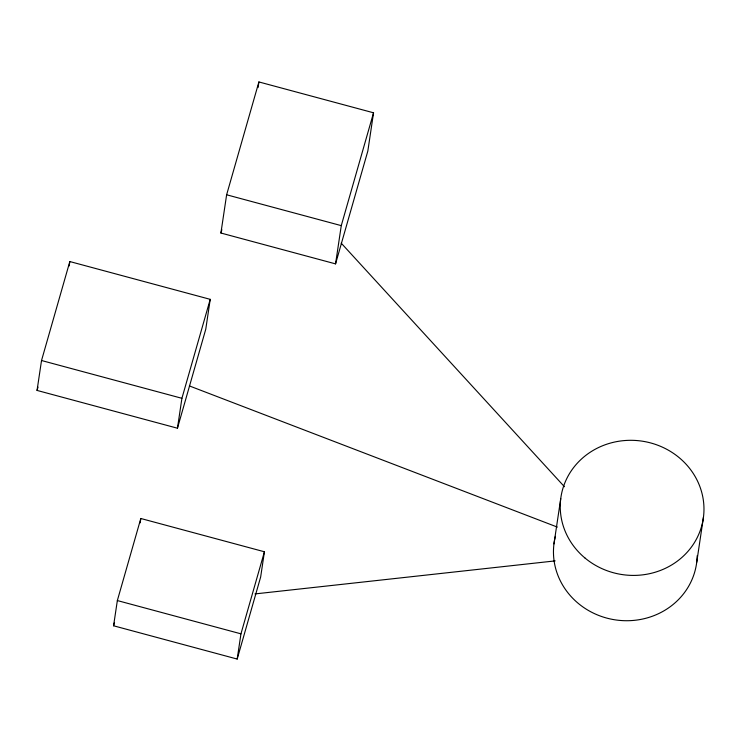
<?xml version="1.0" encoding="UTF-8"?>
<svg xmlns="http://www.w3.org/2000/svg" width="741" height="741" viewBox="0 0 741 741"><rect width="100%" height="100%" fill="white"/><g stroke="black" fill="none" stroke-linecap="round" stroke-linejoin="round"><path stroke-width="1.11" d="M37.05 390.424L41.524 360.515L69.83 261.554L210.222 299.345L205.757 329.254L177.451 428.215L37.05 390.424L38.004 387.089M69.163 265.982L69.83 261.554M113.577 625.784L117.347 600.562L140.818 518.496L264.426 551.776L260.656 576.998L237.185 659.055L113.577 625.784L114.522 622.459M140.16 522.887L140.818 518.496M177.451 428.215L181.916 398.306L210.222 299.345M220.911 233.026L226.626 194.781L258.905 81.945L373.547 112.799L367.832 151.053L335.553 263.879L220.911 233.026L221.865 229.71M258.063 87.568L258.905 81.945M237.185 659.055L240.955 633.833L264.426 551.776M335.553 263.879L341.268 225.635L373.547 112.799M553.962 543.913L560.742 498.6M696.697 562.428L703.468 517.116M254.978 593.921L555.166 560.891M226.626 194.781L341.268 225.635M41.524 360.515L181.916 398.306M117.347 600.562L240.955 633.833M189.381 385.922L557.352 527.092M341.203 243.141L564.447 486.735M697.188 555.704A71.96 67.45 8.5 0 1 616.317 620.022A71.96 67.45 8.5 0 1 555.398 536.345M585.066 558.084A71.96 67.45 8.5 0 0 702.681 521.868A71.96 67.45 8.5 0 0 608.565 443.627A71.96 67.45 8.5 0 0 585.066 558.084"/></g></svg>
